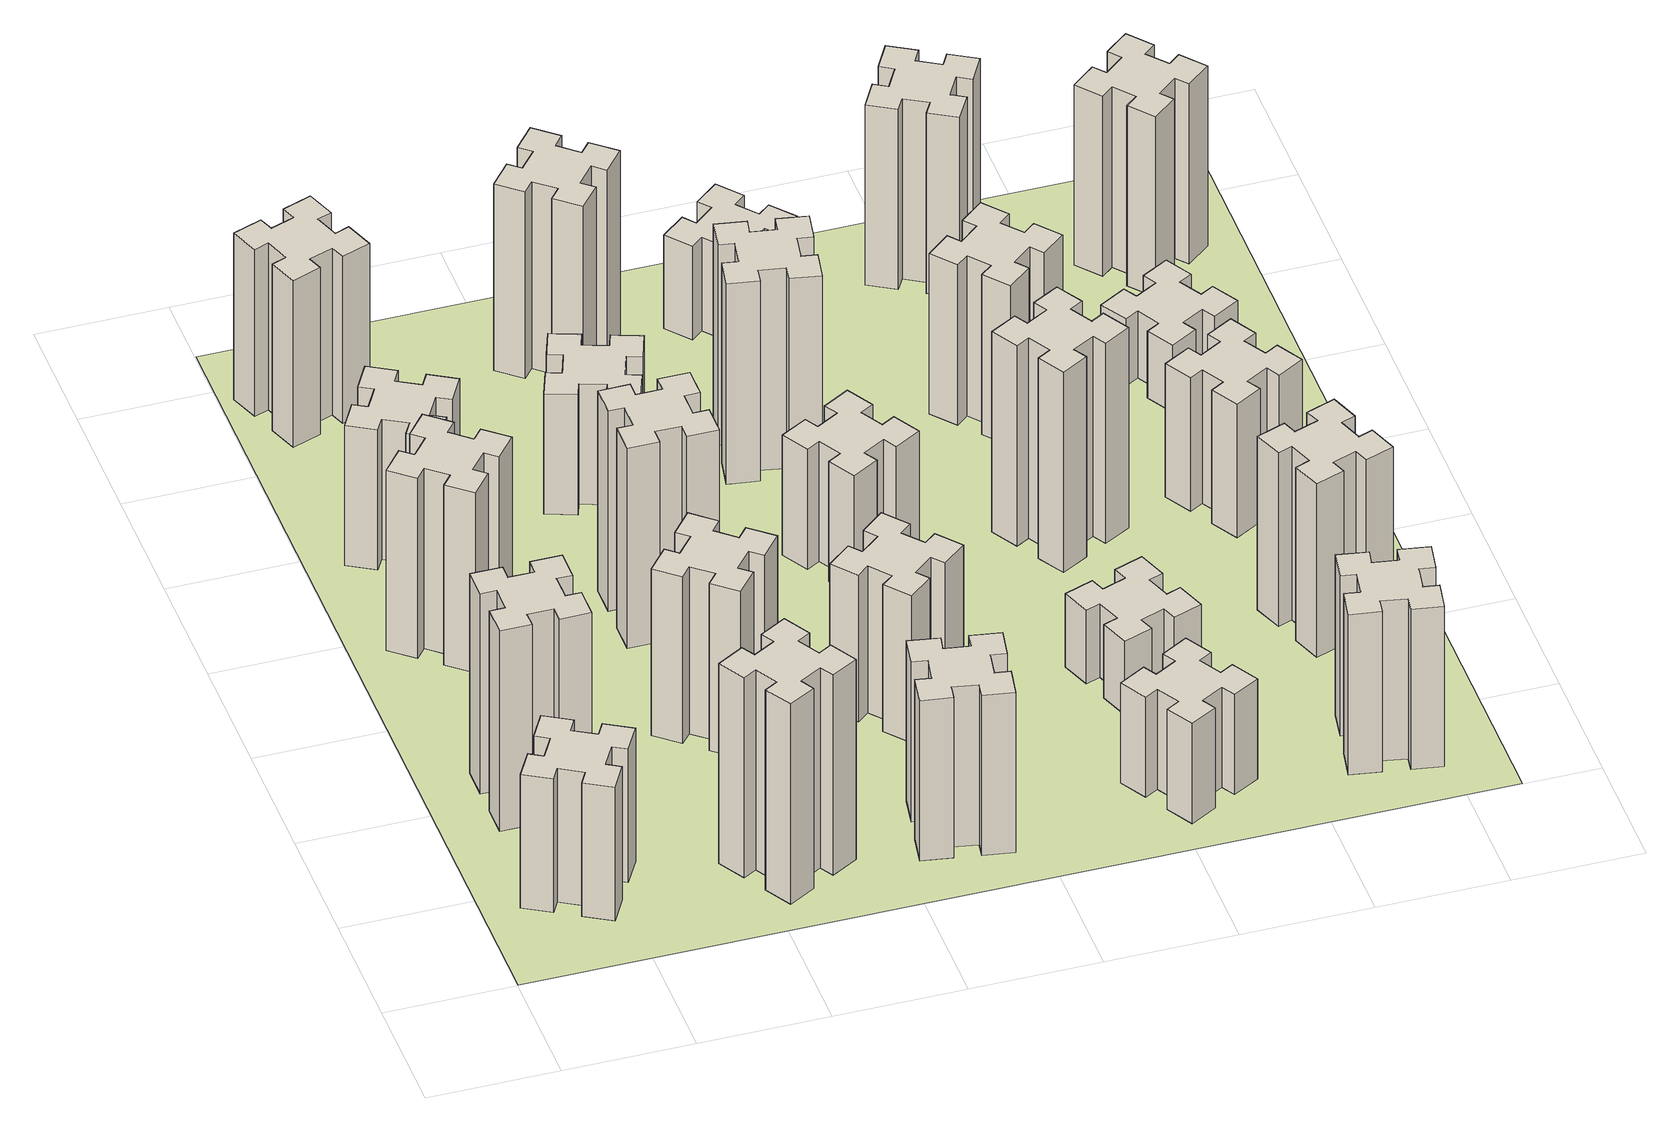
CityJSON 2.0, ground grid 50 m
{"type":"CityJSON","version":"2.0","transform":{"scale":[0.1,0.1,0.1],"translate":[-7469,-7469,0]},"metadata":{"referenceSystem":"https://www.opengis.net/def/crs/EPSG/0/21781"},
"CityObjects":{
"building1":{"type":"Building","attributes":{"class":"1000","function":"1000","usage":"1000","yearOfConstruction":2016,"roofType":"1000","measuredHeight":60,"storeysAboveGround":30,"storeysBelowGround":0},"geometry":[{"type":"Solid","lod":"1","boundaries":[[[[0,1,2,3,4,5,6,7,8,9,10,11,12,13,14,15,16,17,18,19]],[[17,16,20,21]],[[16,15,22,20]],[[15,14,23,22]],[[14,13,24,23]],[[13,12,25,24]],[[12,11,26,25]],[[11,10,27,26]],[[10,9,28,27]],[[9,8,29,28]],[[8,7,30,29]],[[7,6,31,30]],[[6,5,32,31]],[[5,4,33,32]],[[4,3,34,33]],[[3,2,35,34]],[[2,1,36,35]],[[1,0,37,36]],[[0,19,38,37]],[[19,18,39,38]],[[18,17,21,39]],[[24,25,26,27,28,29,30,31,32,33,34,35,36,37,38,39,21,20,22,23]]]]}]},
"building2":{"type":"Building","attributes":{"class":"1000","function":"1000","usage":"1000","yearOfConstruction":2016,"roofType":"1000","measuredHeight":90,"storeysAboveGround":30,"storeysBelowGround":0},"geometry":[{"type":"Solid","lod":"1","boundaries":[[[[40,41,42,43,44,45,46,47,48,49,50,51,52,53,54,55,56,57,58,59]],[[57,56,60,61]],[[56,55,62,60]],[[55,54,63,62]],[[54,53,64,63]],[[53,52,65,64]],[[52,51,66,65]],[[51,50,67,66]],[[50,49,68,67]],[[49,48,69,68]],[[48,47,70,69]],[[47,46,71,70]],[[46,45,72,71]],[[45,44,73,72]],[[44,43,74,73]],[[43,42,75,74]],[[42,41,76,75]],[[41,40,77,76]],[[40,59,78,77]],[[59,58,79,78]],[[58,57,61,79]],[[64,65,66,67,68,69,70,71,72,73,74,75,76,77,78,79,61,60,62,63]]]]}]},
"building3":{"type":"Building","attributes":{"class":"1000","function":"1000","usage":"1000","yearOfConstruction":2016,"roofType":"1000","measuredHeight":81,"storeysAboveGround":30,"storeysBelowGround":0},"geometry":[{"type":"Solid","lod":"1","boundaries":[[[[80,81,82,83,84,85,86,87,88,89,90,91,92,93,94,95,96,97,98,99]],[[97,96,100,101]],[[96,95,102,100]],[[95,94,103,102]],[[94,93,104,103]],[[93,92,105,104]],[[92,91,106,105]],[[91,90,107,106]],[[90,89,108,107]],[[89,88,109,108]],[[88,87,110,109]],[[87,86,111,110]],[[86,85,112,111]],[[85,84,113,112]],[[84,83,114,113]],[[83,82,115,114]],[[82,81,116,115]],[[81,80,117,116]],[[80,99,118,117]],[[99,98,119,118]],[[98,97,101,119]],[[104,105,106,107,108,109,110,111,112,113,114,115,116,117,118,119,101,100,102,103]]]]}]},
"building4":{"type":"Building","attributes":{"class":"1000","function":"1000","usage":"1000","yearOfConstruction":2016,"roofType":"1000","measuredHeight":63,"storeysAboveGround":30,"storeysBelowGround":0},"geometry":[{"type":"Solid","lod":"1","boundaries":[[[[120,121,122,123,124,125,126,127,128,129,130,131,132,133,134,135,136,137,138,139]],[[137,136,140,141]],[[136,135,142,140]],[[135,134,143,142]],[[134,133,144,143]],[[133,132,145,144]],[[132,131,146,145]],[[131,130,147,146]],[[130,129,148,147]],[[129,128,149,148]],[[128,127,150,149]],[[127,126,151,150]],[[126,125,152,151]],[[125,124,153,152]],[[124,123,154,153]],[[123,122,155,154]],[[122,121,156,155]],[[121,120,157,156]],[[120,139,158,157]],[[139,138,159,158]],[[138,137,141,159]],[[144,145,146,147,148,149,150,151,152,153,154,155,156,157,158,159,141,140,142,143]]]]}]},
"building5":{"type":"Building","attributes":{"class":"1000","function":"1000","usage":"1000","yearOfConstruction":2016,"roofType":"1000","measuredHeight":90,"storeysAboveGround":30,"storeysBelowGround":0},"geometry":[{"type":"Solid","lod":"1","boundaries":[[[[160,161,162,163,164,165,166,167,168,169,170,171,172,173,174,175,176,177,178,179]],[[177,176,180,181]],[[176,175,182,180]],[[175,174,183,182]],[[174,173,184,183]],[[173,172,185,184]],[[172,171,186,185]],[[171,170,187,186]],[[170,169,188,187]],[[169,168,189,188]],[[168,167,190,189]],[[167,166,191,190]],[[166,165,192,191]],[[165,164,193,192]],[[164,163,194,193]],[[163,162,195,194]],[[162,161,196,195]],[[161,160,197,196]],[[160,179,198,197]],[[179,178,199,198]],[[178,177,181,199]],[[184,185,186,187,188,189,190,191,192,193,194,195,196,197,198,199,181,180,182,183]]]]}]},
"building6":{"type":"Building","attributes":{"class":"1000","function":"1000","usage":"1000","yearOfConstruction":2016,"roofType":"1000","measuredHeight":75,"storeysAboveGround":30,"storeysBelowGround":0},"geometry":[{"type":"Solid","lod":"1","boundaries":[[[[200,201,202,203,204,205,206,207,208,209,210,211,212,213,214,215,216,217,218,219]],[[217,216,220,221]],[[216,215,222,220]],[[215,214,223,222]],[[214,213,224,223]],[[213,212,225,224]],[[212,211,226,225]],[[211,210,227,226]],[[210,209,228,227]],[[209,208,229,228]],[[208,207,230,229]],[[207,206,231,230]],[[206,205,232,231]],[[205,204,233,232]],[[204,203,234,233]],[[203,202,235,234]],[[202,201,236,235]],[[201,200,237,236]],[[200,219,238,237]],[[219,218,239,238]],[[218,217,221,239]],[[224,225,226,227,228,229,230,231,232,233,234,235,236,237,238,239,221,220,222,223]]]]}]},
"building7":{"type":"Building","attributes":{"class":"1000","function":"1000","usage":"1000","yearOfConstruction":2016,"roofType":"1000","measuredHeight":75,"storeysAboveGround":30,"storeysBelowGround":0},"geometry":[{"type":"Solid","lod":"1","boundaries":[[[[240,241,242,243,244,245,246,247,248,249,250,251,252,253,254,255,256,257,258,259]],[[257,256,260,261]],[[256,255,262,260]],[[255,254,263,262]],[[254,253,264,263]],[[253,252,265,264]],[[252,251,266,265]],[[251,250,267,266]],[[250,249,268,267]],[[249,248,269,268]],[[248,247,270,269]],[[247,246,271,270]],[[246,245,272,271]],[[245,244,273,272]],[[244,243,274,273]],[[243,242,275,274]],[[242,241,276,275]],[[241,240,277,276]],[[240,259,278,277]],[[259,258,279,278]],[[258,257,261,279]],[[264,265,266,267,268,269,270,271,272,273,274,275,276,277,278,279,261,260,262,263]]]]}]},
"building8":{"type":"Building","attributes":{"class":"1000","function":"1000","usage":"1000","yearOfConstruction":2016,"roofType":"1000","measuredHeight":90,"storeysAboveGround":30,"storeysBelowGround":0},"geometry":[{"type":"Solid","lod":"1","boundaries":[[[[280,281,282,283,284,285,286,287,288,289,290,291,292,293,294,295,296,297,298,299]],[[297,296,300,301]],[[296,295,302,300]],[[295,294,303,302]],[[294,293,304,303]],[[293,292,305,304]],[[292,291,306,305]],[[291,290,307,306]],[[290,289,308,307]],[[289,288,309,308]],[[288,287,310,309]],[[287,286,311,310]],[[286,285,312,311]],[[285,284,313,312]],[[284,283,314,313]],[[283,282,315,314]],[[282,281,316,315]],[[281,280,317,316]],[[280,299,318,317]],[[299,298,319,318]],[[298,297,301,319]],[[304,305,306,307,308,309,310,311,312,313,314,315,316,317,318,319,301,300,302,303]]]]}]},
"building9":{"type":"Building","attributes":{"class":"1000","function":"1000","usage":"1000","yearOfConstruction":2016,"roofType":"1000","measuredHeight":72,"storeysAboveGround":30,"storeysBelowGround":0},"geometry":[{"type":"Solid","lod":"1","boundaries":[[[[320,321,322,323,324,325,326,327,328,329,330,331,332,333,334,335,336,337,338,339]],[[337,336,340,341]],[[336,335,342,340]],[[335,334,343,342]],[[334,333,344,343]],[[333,332,345,344]],[[332,331,346,345]],[[331,330,347,346]],[[330,329,348,347]],[[329,328,349,348]],[[328,327,350,349]],[[327,326,351,350]],[[326,325,352,351]],[[325,324,353,352]],[[324,323,354,353]],[[323,322,355,354]],[[322,321,356,355]],[[321,320,357,356]],[[320,339,358,357]],[[339,338,359,358]],[[338,337,341,359]],[[344,345,346,347,348,349,350,351,352,353,354,355,356,357,358,359,341,340,342,343]]]]}]},
"building10":{"type":"Building","attributes":{"class":"1000","function":"1000","usage":"1000","yearOfConstruction":2016,"roofType":"1000","measuredHeight":54,"storeysAboveGround":30,"storeysBelowGround":0},"geometry":[{"type":"Solid","lod":"1","boundaries":[[[[360,361,362,363,364,365,366,367,368,369,370,371,372,373,374,375,376,377,378,379]],[[377,376,380,381]],[[376,375,382,380]],[[375,374,383,382]],[[374,373,384,383]],[[373,372,385,384]],[[372,371,386,385]],[[371,370,387,386]],[[370,369,388,387]],[[369,368,389,388]],[[368,367,390,389]],[[367,366,391,390]],[[366,365,392,391]],[[365,364,393,392]],[[364,363,394,393]],[[363,362,395,394]],[[362,361,396,395]],[[361,360,397,396]],[[360,379,398,397]],[[379,378,399,398]],[[378,377,381,399]],[[384,385,386,387,388,389,390,391,392,393,394,395,396,397,398,399,381,380,382,383]]]]}]},
"building11":{"type":"Building","attributes":{"class":"1000","function":"1000","usage":"1000","yearOfConstruction":2016,"roofType":"1000","measuredHeight":66,"storeysAboveGround":30,"storeysBelowGround":0},"geometry":[{"type":"Solid","lod":"1","boundaries":[[[[400,401,402,403,404,405,406,407,408,409,410,411,412,413,414,415,416,417,418,419]],[[417,416,420,421]],[[416,415,422,420]],[[415,414,423,422]],[[414,413,424,423]],[[413,412,425,424]],[[412,411,426,425]],[[411,410,427,426]],[[410,409,428,427]],[[409,408,429,428]],[[408,407,430,429]],[[407,406,431,430]],[[406,405,432,431]],[[405,404,433,432]],[[404,403,434,433]],[[403,402,435,434]],[[402,401,436,435]],[[401,400,437,436]],[[400,419,438,437]],[[419,418,439,438]],[[418,417,421,439]],[[424,425,426,427,428,429,430,431,432,433,434,435,436,437,438,439,421,420,422,423]]]]}]},
"building12":{"type":"Building","attributes":{"class":"1000","function":"1000","usage":"1000","yearOfConstruction":2016,"roofType":"1000","measuredHeight":84,"storeysAboveGround":30,"storeysBelowGround":0},"geometry":[{"type":"Solid","lod":"1","boundaries":[[[[440,441,442,443,444,445,446,447,448,449,450,451,452,453,454,455,456,457,458,459]],[[457,456,460,461]],[[456,455,462,460]],[[455,454,463,462]],[[454,453,464,463]],[[453,452,465,464]],[[452,451,466,465]],[[451,450,467,466]],[[450,449,468,467]],[[449,448,469,468]],[[448,447,470,469]],[[447,446,471,470]],[[446,445,472,471]],[[445,444,473,472]],[[444,443,474,473]],[[443,442,475,474]],[[442,441,476,475]],[[441,440,477,476]],[[440,459,478,477]],[[459,458,479,478]],[[458,457,461,479]],[[464,465,466,467,468,469,470,471,472,473,474,475,476,477,478,479,461,460,462,463]]]]}]},
"building13":{"type":"Building","attributes":{"class":"1000","function":"1000","usage":"1000","yearOfConstruction":2016,"roofType":"1000","measuredHeight":54,"storeysAboveGround":30,"storeysBelowGround":0},"geometry":[{"type":"Solid","lod":"1","boundaries":[[[[480,481,482,483,484,485,486,487,488,489,490,491,492,493,494,495,496,497,498,499]],[[497,496,500,501]],[[496,495,502,500]],[[495,494,503,502]],[[494,493,504,503]],[[493,492,505,504]],[[492,491,506,505]],[[491,490,507,506]],[[490,489,508,507]],[[489,488,509,508]],[[488,487,510,509]],[[487,486,511,510]],[[486,485,512,511]],[[485,484,513,512]],[[484,483,514,513]],[[483,482,515,514]],[[482,481,516,515]],[[481,480,517,516]],[[480,499,518,517]],[[499,498,519,518]],[[498,497,501,519]],[[504,505,506,507,508,509,510,511,512,513,514,515,516,517,518,519,501,500,502,503]]]]}]},
"building14":{"type":"Building","attributes":{"class":"1000","function":"1000","usage":"1000","yearOfConstruction":2016,"roofType":"1000","measuredHeight":90,"storeysAboveGround":30,"storeysBelowGround":0},"geometry":[{"type":"Solid","lod":"1","boundaries":[[[[520,521,522,523,524,525,526,527,528,529,530,531,532,533,534,535,536,537,538,539]],[[537,536,540,541]],[[536,535,542,540]],[[535,534,543,542]],[[534,533,544,543]],[[533,532,545,544]],[[532,531,546,545]],[[531,530,547,546]],[[530,529,548,547]],[[529,528,549,548]],[[528,527,550,549]],[[527,526,551,550]],[[526,525,552,551]],[[525,524,553,552]],[[524,523,554,553]],[[523,522,555,554]],[[522,521,556,555]],[[521,520,557,556]],[[520,539,558,557]],[[539,538,559,558]],[[538,537,541,559]],[[544,545,546,547,548,549,550,551,552,553,554,555,556,557,558,559,541,540,542,543]]]]}]},
"building15":{"type":"Building","attributes":{"class":"1000","function":"1000","usage":"1000","yearOfConstruction":2016,"roofType":"1000","measuredHeight":45,"storeysAboveGround":30,"storeysBelowGround":0},"geometry":[{"type":"Solid","lod":"1","boundaries":[[[[560,561,562,563,564,565,566,567,568,569,570,571,572,573,574,575,576,577,578,579]],[[577,576,580,581]],[[576,575,582,580]],[[575,574,583,582]],[[574,573,584,583]],[[573,572,585,584]],[[572,571,586,585]],[[571,570,587,586]],[[570,569,588,587]],[[569,568,589,588]],[[568,567,590,589]],[[567,566,591,590]],[[566,565,592,591]],[[565,564,593,592]],[[564,563,594,593]],[[563,562,595,594]],[[562,561,596,595]],[[561,560,597,596]],[[560,579,598,597]],[[579,578,599,598]],[[578,577,581,599]],[[584,585,586,587,588,589,590,591,592,593,594,595,596,597,598,599,581,580,582,583]]]]}]},
"building16":{"type":"Building","attributes":{"class":"1000","function":"1000","usage":"1000","yearOfConstruction":2016,"roofType":"1000","measuredHeight":42,"storeysAboveGround":30,"storeysBelowGround":0},"geometry":[{"type":"Solid","lod":"1","boundaries":[[[[600,601,602,603,604,605,606,607,608,609,610,611,612,613,614,615,616,617,618,619]],[[617,616,620,621]],[[616,615,622,620]],[[615,614,623,622]],[[614,613,624,623]],[[613,612,625,624]],[[612,611,626,625]],[[611,610,627,626]],[[610,609,628,627]],[[609,608,629,628]],[[608,607,630,629]],[[607,606,631,630]],[[606,605,632,631]],[[605,604,633,632]],[[604,603,634,633]],[[603,602,635,634]],[[602,601,636,635]],[[601,600,637,636]],[[600,619,638,637]],[[619,618,639,638]],[[618,617,621,639]],[[624,625,626,627,628,629,630,631,632,633,634,635,636,637,638,639,621,620,622,623]]]]}]},
"building17":{"type":"Building","attributes":{"class":"1000","function":"1000","usage":"1000","yearOfConstruction":2016,"roofType":"1000","measuredHeight":33,"storeysAboveGround":30,"storeysBelowGround":0},"geometry":[{"type":"Solid","lod":"1","boundaries":[[[[640,641,642,643,644,645,646,647,648,649,650,651,652,653,654,655,656,657,658,659]],[[657,656,660,661]],[[656,655,662,660]],[[655,654,663,662]],[[654,653,664,663]],[[653,652,665,664]],[[652,651,666,665]],[[651,650,667,666]],[[650,649,668,667]],[[649,648,669,668]],[[648,647,670,669]],[[647,646,671,670]],[[646,645,672,671]],[[645,644,673,672]],[[644,643,674,673]],[[643,642,675,674]],[[642,641,676,675]],[[641,640,677,676]],[[640,659,678,677]],[[659,658,679,678]],[[658,657,661,679]],[[664,665,666,667,668,669,670,671,672,673,674,675,676,677,678,679,661,660,662,663]]]]}]},
"building18":{"type":"Building","attributes":{"class":"1000","function":"1000","usage":"1000","yearOfConstruction":2016,"roofType":"1000","measuredHeight":90,"storeysAboveGround":30,"storeysBelowGround":0},"geometry":[{"type":"Solid","lod":"1","boundaries":[[[[680,681,682,683,684,685,686,687,688,689,690,691,692,693,694,695,696,697,698,699]],[[697,696,700,701]],[[696,695,702,700]],[[695,694,703,702]],[[694,693,704,703]],[[693,692,705,704]],[[692,691,706,705]],[[691,690,707,706]],[[690,689,708,707]],[[689,688,709,708]],[[688,687,710,709]],[[687,686,711,710]],[[686,685,712,711]],[[685,684,713,712]],[[684,683,714,713]],[[683,682,715,714]],[[682,681,716,715]],[[681,680,717,716]],[[680,699,718,717]],[[699,698,719,718]],[[698,697,701,719]],[[704,705,706,707,708,709,710,711,712,713,714,715,716,717,718,719,701,700,702,703]]]]}]},
"building19":{"type":"Building","attributes":{"class":"1000","function":"1000","usage":"1000","yearOfConstruction":2016,"roofType":"1000","measuredHeight":72,"storeysAboveGround":30,"storeysBelowGround":0},"geometry":[{"type":"Solid","lod":"1","boundaries":[[[[720,721,722,723,724,725,726,727,728,729,730,731,732,733,734,735,736,737,738,739]],[[737,736,740,741]],[[736,735,742,740]],[[735,734,743,742]],[[734,733,744,743]],[[733,732,745,744]],[[732,731,746,745]],[[731,730,747,746]],[[730,729,748,747]],[[729,728,749,748]],[[728,727,750,749]],[[727,726,751,750]],[[726,725,752,751]],[[725,724,753,752]],[[724,723,754,753]],[[723,722,755,754]],[[722,721,756,755]],[[721,720,757,756]],[[720,739,758,757]],[[739,738,759,758]],[[738,737,741,759]],[[744,745,746,747,748,749,750,751,752,753,754,755,756,757,758,759,741,740,742,743]]]]}]},
"building20":{"type":"Building","attributes":{"class":"1000","function":"1000","usage":"1000","yearOfConstruction":2016,"roofType":"1000","measuredHeight":72,"storeysAboveGround":30,"storeysBelowGround":0},"geometry":[{"type":"Solid","lod":"1","boundaries":[[[[760,761,762,763,764,765,766,767,768,769,770,771,772,773,774,775,776,777,778,779]],[[777,776,780,781]],[[776,775,782,780]],[[775,774,783,782]],[[774,773,784,783]],[[773,772,785,784]],[[772,771,786,785]],[[771,770,787,786]],[[770,769,788,787]],[[769,768,789,788]],[[768,767,790,789]],[[767,766,791,790]],[[766,765,792,791]],[[765,764,793,792]],[[764,763,794,793]],[[763,762,795,794]],[[762,761,796,795]],[[761,760,797,796]],[[760,779,798,797]],[[779,778,799,798]],[[778,777,781,799]],[[784,785,786,787,788,789,790,791,792,793,794,795,796,797,798,799,781,780,782,783]]]]}]},
"building21":{"type":"Building","attributes":{"class":"1000","function":"1000","usage":"1000","yearOfConstruction":2016,"roofType":"1000","measuredHeight":81,"storeysAboveGround":30,"storeysBelowGround":0},"geometry":[{"type":"Solid","lod":"1","boundaries":[[[[800,801,802,803,804,805,806,807,808,809,810,811,812,813,814,815,816,817,818,819]],[[817,816,820,821]],[[816,815,822,820]],[[815,814,823,822]],[[814,813,824,823]],[[813,812,825,824]],[[812,811,826,825]],[[811,810,827,826]],[[810,809,828,827]],[[809,808,829,828]],[[808,807,830,829]],[[807,806,831,830]],[[806,805,832,831]],[[805,804,833,832]],[[804,803,834,833]],[[803,802,835,834]],[[802,801,836,835]],[[801,800,837,836]],[[800,819,838,837]],[[819,818,839,838]],[[818,817,821,839]],[[824,825,826,827,828,829,830,831,832,833,834,835,836,837,838,839,821,820,822,823]]]]}]},
"building22":{"type":"Building","attributes":{"class":"1000","function":"1000","usage":"1000","yearOfConstruction":2016,"roofType":"1000","measuredHeight":78,"storeysAboveGround":30,"storeysBelowGround":0},"geometry":[{"type":"Solid","lod":"1","boundaries":[[[[840,841,842,843,844,845,846,847,848,849,850,851,852,853,854,855,856,857,858,859]],[[857,856,860,861]],[[856,855,862,860]],[[855,854,863,862]],[[854,853,864,863]],[[853,852,865,864]],[[852,851,866,865]],[[851,850,867,866]],[[850,849,868,867]],[[849,848,869,868]],[[848,847,870,869]],[[847,846,871,870]],[[846,845,872,871]],[[845,844,873,872]],[[844,843,874,873]],[[843,842,875,874]],[[842,841,876,875]],[[841,840,877,876]],[[840,859,878,877]],[[859,858,879,878]],[[858,857,861,879]],[[864,865,866,867,868,869,870,871,872,873,874,875,876,877,878,879,861,860,862,863]]]]}]},
"building23":{"type":"Building","attributes":{"class":"1000","function":"1000","usage":"1000","yearOfConstruction":2016,"roofType":"1000","measuredHeight":60,"storeysAboveGround":30,"storeysBelowGround":0},"geometry":[{"type":"Solid","lod":"1","boundaries":[[[[880,881,882,883,884,885,886,887,888,889,890,891,892,893,894,895,896,897,898,899]],[[897,896,900,901]],[[896,895,902,900]],[[895,894,903,902]],[[894,893,904,903]],[[893,892,905,904]],[[892,891,906,905]],[[891,890,907,906]],[[890,889,908,907]],[[889,888,909,908]],[[888,887,910,909]],[[887,886,911,910]],[[886,885,912,911]],[[885,884,913,912]],[[884,883,914,913]],[[883,882,915,914]],[[882,881,916,915]],[[881,880,917,916]],[[880,899,918,917]],[[899,898,919,918]],[[898,897,901,919]],[[904,905,906,907,908,909,910,911,912,913,914,915,916,917,918,919,901,900,902,903]]]]}]},
"building24":{"type":"Building","attributes":{"class":"1000","function":"1000","usage":"1000","yearOfConstruction":2016,"roofType":"1000","measuredHeight":30,"storeysAboveGround":30,"storeysBelowGround":0},"geometry":[{"type":"Solid","lod":"1","boundaries":[[[[920,921,922,923,924,925,926,927,928,929,930,931,932,933,934,935,936,937,938,939]],[[937,936,940,941]],[[936,935,942,940]],[[935,934,943,942]],[[934,933,944,943]],[[933,932,945,944]],[[932,931,946,945]],[[931,930,947,946]],[[930,929,948,947]],[[929,928,949,948]],[[928,927,950,949]],[[927,926,951,950]],[[926,925,952,951]],[[925,924,953,952]],[[924,923,954,953]],[[923,922,955,954]],[[922,921,956,955]],[[921,920,957,956]],[[920,939,958,957]],[[939,938,959,958]],[[938,937,941,959]],[[944,945,946,947,948,949,950,951,952,953,954,955,956,957,958,959,941,940,942,943]]]]}]},
"building25":{"type":"Building","attributes":{"class":"1000","function":"1000","usage":"1000","yearOfConstruction":2016,"roofType":"1000","measuredHeight":81,"storeysAboveGround":30,"storeysBelowGround":0},"geometry":[{"type":"Solid","lod":"1","boundaries":[[[[960,961,962,963,964,965,966,967,968,969,970,971,972,973,974,975,976,977,978,979]],[[977,976,980,981]],[[976,975,982,980]],[[975,974,983,982]],[[974,973,984,983]],[[973,972,985,984]],[[972,971,986,985]],[[971,970,987,986]],[[970,969,988,987]],[[969,968,989,988]],[[968,967,990,989]],[[967,966,991,990]],[[966,965,992,991]],[[965,964,993,992]],[[964,963,994,993]],[[963,962,995,994]],[[962,961,996,995]],[[961,960,997,996]],[[960,979,998,997]],[[979,978,999,998]],[[978,977,981,999]],[[984,985,986,987,988,989,990,991,992,993,994,995,996,997,998,999,981,980,982,983]]]]}]},
"landuse1":{"type":"LandUse","attributes":{"name":"plot1","function":"1010"},"geometry":[{"type":"MultiSurface","lod":"1","boundaries":[[[1000,1001,1002,1003]]]}]}
},
"vertices":[
[446,377,0],[496,464,0],[548,434,0],[608,538,0],[504,598,0],[474,546,0],[387,596,0],[417,648,0],[313,708,0],[253,604,0],[305,574,0],[255,487,0],[203,517,0],[143,413,0],[247,353,0],[277,405,0],[364,355,0],[334,303,0],[438,243,0],[498,347,0],[364,355,600],[334,303,600],[277,405,600],[247,353,600],[143,413,600],[203,517,600],[255,487,600],[305,574,600],[253,604,600],[313,708,600],[417,648,600],[387,596,600],[474,546,600],[504,598,600],[608,538,600],[548,434,600],[496,464,600],[446,377,600],[498,347,600],[438,243,600],
[265,1065,0],[265,965,0],[205,965,0],[205,845,0],[325,845,0],[325,905,0],[425,905,0],[425,845,0],[545,845,0],[545,965,0],[485,965,0],[485,1065,0],[545,1065,0],[545,1185,0],[425,1185,0],[425,1125,0],[325,1125,0],[325,1185,0],[205,1185,0],[205,1065,0],[325,1125,900],[325,1185,900],[425,1125,900],[425,1185,900],[545,1185,900],[545,1065,900],[485,1065,900],[485,965,900],[545,965,900],[545,845,900],[425,845,900],[425,905,900],[325,905,900],[325,845,900],[205,845,900],[205,965,900],[265,965,900],[265,1065,900],[205,1065,900],[205,1185,900],
[427,1846,0],[492,1923,0],[538,1884,0],[615,1976,0],[523,2053,0],[484,2007,0],[408,2072,0],[446,2118,0],[354,2195,0],[277,2103,0],[323,2064,0],[259,1988,0],[213,2026,0],[136,1934,0],[228,1857,0],[266,1903,0],[343,1839,0],[304,1793,0],[396,1716,0],[473,1808,0],[343,1839,810],[304,1793,810],[266,1903,810],[228,1857,810],[136,1934,810],[213,2026,810],[259,1988,810],[323,2064,810],[277,2103,810],[354,2195,810],[446,2118,810],[408,2072,810],[484,2007,810],[523,2053,810],[615,1976,810],[538,1884,810],[492,1923,810],[427,1846,810],[473,1808,810],[396,1716,810],
[305,2594,0],[255,2507,0],[203,2537,0],[143,2433,0],[247,2373,0],[277,2425,0],[364,2375,0],[334,2323,0],[438,2263,0],[498,2367,0],[446,2397,0],[496,2484,0],[548,2454,0],[608,2558,0],[504,2618,0],[474,2566,0],[387,2616,0],[417,2668,0],[313,2728,0],[253,2624,0],[387,2616,630],[417,2668,630],[474,2566,630],[504,2618,630],[608,2558,630],[548,2454,630],[496,2484,630],[446,2397,630],[498,2367,630],[438,2263,630],[334,2323,630],[364,2375,630],[277,2425,630],[247,2373,630],[143,2433,630],[203,2537,630],[255,2507,630],[305,2594,630],[253,2624,630],[313,2728,630],
[1127,255,0],[1214,305,0],[1244,253,0],[1348,313,0],[1288,417,0],[1236,387,0],[1186,474,0],[1238,504,0],[1178,608,0],[1074,548,0],[1104,496,0],[1017,446,0],[987,498,0],[883,438,0],[943,334,0],[995,364,0],[1045,277,0],[993,247,0],[1053,143,0],[1157,203,0],[1045,277,900],[993,247,900],[995,364,900],[943,334,900],[883,438,900],[987,498,900],[1017,446,900],[1104,496,900],[1074,548,900],[1178,608,900],[1238,504,900],[1186,474,900],[1236,387,900],[1288,417,900],[1348,313,900],[1244,253,900],[1214,305,900],[1127,255,900],[1157,203,900],[1053,143,900],
[155,3345,0],[189,3251,0],[133,3230,0],[174,3117,0],[287,3159,0],[266,3215,0],[360,3249,0],[380,3193,0],[493,3234,0],[452,3347,0],[396,3326,0],[362,3420,0],[418,3440,0],[377,3553,0],[264,3512,0],[285,3456,0],[191,3422,0],[170,3478,0],[57,3437,0],[99,3324,0],[191,3422,750],[170,3478,750],[285,3456,750],[264,3512,750],[377,3553,750],[418,3440,750],[362,3420,750],[396,3326,750],[452,3347,750],[493,3234,750],[380,3193,750],[360,3249,750],[266,3215,750],[287,3159,750],[174,3117,750],[133,3230,750],[189,3251,750],[155,3345,750],[99,3324,750],[57,3437,750],
[1224,1267,0],[1148,1332,0],[1186,1378,0],[1094,1455,0],[1017,1363,0],[1063,1324,0],[999,1248,0],[953,1286,0],[876,1194,0],[968,1117,0],[1006,1163,0],[1083,1099,0],[1044,1053,0],[1136,976,0],[1213,1068,0],[1167,1106,0],[1232,1183,0],[1278,1144,0],[1355,1236,0],[1263,1313,0],[1232,1183,750],[1278,1144,750],[1167,1106,750],[1213,1068,750],[1136,976,750],[1044,1053,750],[1083,1099,750],[1006,1163,750],[968,1117,750],[876,1194,750],[953,1286,750],[999,1248,750],[1063,1324,750],[1017,1363,750],[1094,1455,750],[1186,1378,750],[1148,1332,750],[1224,1267,750],[1263,1313,750],[1355,1236,750],
[1165,1965,0],[1065,1965,0],[1065,2025,0],[945,2025,0],[945,1905,0],[1005,1905,0],[1005,1805,0],[945,1805,0],[945,1685,0],[1065,1685,0],[1065,1745,0],[1165,1745,0],[1165,1685,0],[1285,1685,0],[1285,1805,0],[1225,1805,0],[1225,1905,0],[1285,1905,0],[1285,2025,0],[1165,2025,0],[1225,1905,900],[1285,1905,900],[1225,1805,900],[1285,1805,900],[1285,1685,900],[1165,1685,900],[1165,1745,900],[1065,1745,900],[1065,1685,900],[945,1685,900],[945,1805,900],[1005,1805,900],[1005,1905,900],[945,1905,900],[945,2025,900],[1065,2025,900],[1065,1965,900],[1165,1965,900],[1165,2025,900],[1285,2025,900],
[1855,307,0],[1872,405,0],[1931,395,0],[1952,513,0],[1834,534,0],[1824,475,0],[1725,492,0],[1736,551,0],[1617,572,0],[1597,454,0],[1656,444,0],[1638,345,0],[1579,356,0],[1558,237,0],[1677,217,0],[1687,276,0],[1785,258,0],[1775,199,0],[1893,178,0],[1914,297,0],[1785,258,720],[1775,199,720],[1687,276,720],[1677,217,720],[1558,237,720],[1579,356,720],[1638,345,720],[1656,444,720],[1597,454,720],[1617,572,720],[1736,551,720],[1725,492,720],[1824,475,720],[1834,534,720],[1952,513,720],[1931,395,720],[1872,405,720],[1855,307,720],[1914,297,720],[1893,178,720],
[1029,2680,0],[995,2586,0],[939,2607,0],[897,2494,0],[1010,2453,0],[1031,2509,0],[1125,2475,0],[1104,2419,0],[1217,2377,0],[1258,2490,0],[1202,2511,0],[1236,2605,0],[1292,2584,0],[1333,2697,0],[1220,2738,0],[1200,2682,0],[1106,2716,0],[1127,2772,0],[1014,2813,0],[973,2700,0],[1106,2716,540],[1127,2772,540],[1200,2682,540],[1220,2738,540],[1333,2697,540],[1292,2584,540],[1236,2605,540],[1202,2511,540],[1258,2490,540],[1217,2377,540],[1104,2419,540],[1125,2475,540],[1031,2509,540],[1010,2453,540],[897,2494,540],[939,2607,540],[995,2586,540],[1029,2680,540],[973,2700,540],[1014,2813,540],
[1788,999,0],[1864,1063,0],[1903,1017,0],[1995,1094,0],[1918,1186,0],[1872,1148,0],[1807,1224,0],[1853,1263,0],[1776,1355,0],[1684,1278,0],[1723,1232,0],[1646,1167,0],[1608,1213,0],[1516,1136,0],[1593,1044,0],[1639,1083,0],[1703,1006,0],[1657,968,0],[1734,876,0],[1826,953,0],[1703,1006,660],[1657,968,660],[1639,1083,660],[1593,1044,660],[1516,1136,660],[1608,1213,660],[1646,1167,660],[1723,1232,660],[1684,1278,660],[1776,1355,660],[1853,1263,660],[1807,1224,660],[1872,1148,660],[1918,1186,660],[1995,1094,660],[1903,1017,660],[1864,1063,660],[1788,999,660],[1826,953,660],[1734,876,660],
[1106,3283,0],[1183,3219,0],[1144,3173,0],[1236,3096,0],[1313,3188,0],[1267,3226,0],[1332,3303,0],[1378,3264,0],[1455,3356,0],[1363,3433,0],[1324,3387,0],[1248,3452,0],[1286,3498,0],[1194,3575,0],[1117,3483,0],[1163,3444,0],[1099,3368,0],[1053,3406,0],[976,3314,0],[1068,3237,0],[1099,3368,840],[1053,3406,840],[1163,3444,840],[1117,3483,840],[1194,3575,840],[1286,3498,840],[1248,3452,840],[1324,3387,840],[1363,3433,840],[1455,3356,840],[1378,3264,840],[1332,3303,840],[1267,3226,840],[1313,3188,840],[1236,3096,840],[1144,3173,840],[1183,3219,840],[1106,3283,840],[1068,3237,840],[976,3314,840],
[1844,2076,0],[1757,2026,0],[1727,2078,0],[1623,2018,0],[1683,1914,0],[1735,1944,0],[1785,1857,0],[1733,1827,0],[1793,1723,0],[1897,1783,0],[1867,1835,0],[1954,1885,0],[1984,1833,0],[2088,1893,0],[2028,1997,0],[1976,1967,0],[1926,2054,0],[1978,2084,0],[1918,2188,0],[1814,2128,0],[1926,2054,540],[1978,2084,540],[1976,1967,540],[2028,1997,540],[2088,1893,540],[1984,1833,540],[1954,1885,540],[1867,1835,540],[1897,1783,540],[1793,1723,540],[1733,1827,540],[1785,1857,540],[1735,1944,540],[1683,1914,540],[1623,2018,540],[1727,2078,540],[1757,2026,540],[1844,2076,540],[1814,2128,540],[1918,2188,540],
[1855,2527,0],[1872,2625,0],[1931,2615,0],[1952,2733,0],[1834,2754,0],[1824,2695,0],[1725,2712,0],[1736,2771,0],[1617,2792,0],[1597,2674,0],[1656,2664,0],[1638,2565,0],[1579,2576,0],[1558,2457,0],[1677,2437,0],[1687,2496,0],[1785,2478,0],[1775,2419,0],[1893,2398,0],[1914,2517,0],[1785,2478,900],[1775,2419,900],[1687,2496,900],[1677,2437,900],[1558,2457,900],[1579,2576,900],[1638,2565,900],[1656,2664,900],[1597,2674,900],[1617,2792,900],[1736,2771,900],[1725,2712,900],[1824,2695,900],[1834,2754,900],[1952,2733,900],[1931,2615,900],[1872,2625,900],[1855,2527,900],[1914,2517,900],[1893,2398,900],
[2475,364,0],[2525,277,0],[2473,247,0],[2533,143,0],[2637,203,0],[2607,255,0],[2694,305,0],[2724,253,0],[2828,313,0],[2768,417,0],[2716,387,0],[2666,474,0],[2718,504,0],[2658,608,0],[2554,548,0],[2584,496,0],[2497,446,0],[2467,498,0],[2363,438,0],[2423,334,0],[2497,446,450],[2467,498,450],[2584,496,450],[2554,548,450],[2658,608,450],[2718,504,450],[2666,474,450],[2716,387,450],[2768,417,450],[2828,313,450],[2724,253,450],[2694,305,450],[2607,255,450],[2637,203,450],[2533,143,450],[2473,247,450],[2525,277,450],[2475,364,450],[2423,334,450],[2363,438,450],
[1972,3368,0],[1907,3444,0],[1953,3483,0],[1876,3575,0],[1784,3498,0],[1823,3452,0],[1746,3387,0],[1708,3433,0],[1616,3356,0],[1693,3264,0],[1739,3303,0],[1803,3226,0],[1757,3188,0],[1834,3096,0],[1926,3173,0],[1888,3219,0],[1964,3283,0],[2003,3237,0],[2095,3314,0],[2018,3406,0],[1964,3283,420],[2003,3237,420],[1888,3219,420],[1926,3173,420],[1834,3096,420],[1757,3188,420],[1803,3226,420],[1739,3303,420],[1693,3264,420],[1616,3356,420],[1708,3433,420],[1746,3387,420],[1823,3452,420],[1784,3498,420],[1876,3575,420],[1953,3483,420],[1907,3444,420],[1972,3368,420],[2018,3406,420],[2095,3314,420],
[2716,1006,0],[2682,1100,0],[2738,1120,0],[2697,1233,0],[2584,1192,0],[2605,1136,0],[2511,1102,0],[2490,1158,0],[2377,1117,0],[2419,1004,0],[2475,1025,0],[2509,931,0],[2453,910,0],[2494,797,0],[2607,839,0],[2586,895,0],[2680,929,0],[2700,873,0],[2813,914,0],[2772,1027,0],[2680,929,330],[2700,873,330],[2586,895,330],[2607,839,330],[2494,797,330],[2453,910,330],[2509,931,330],[2475,1025,330],[2419,1004,330],[2377,1117,330],[2490,1158,330],[2511,1102,330],[2605,1136,330],[2584,1192,330],[2697,1233,330],[2738,1120,330],[2682,1100,330],[2716,1006,330],[2772,1027,330],[2813,914,330],
[2607,1735,0],[2694,1785,0],[2724,1733,0],[2828,1793,0],[2768,1897,0],[2716,1867,0],[2666,1954,0],[2718,1984,0],[2658,2088,0],[2554,2028,0],[2584,1976,0],[2497,1926,0],[2467,1978,0],[2363,1918,0],[2423,1814,0],[2475,1844,0],[2525,1757,0],[2473,1727,0],[2533,1623,0],[2637,1683,0],[2525,1757,900],[2473,1727,900],[2475,1844,900],[2423,1814,900],[2363,1918,900],[2467,1978,900],[2497,1926,900],[2584,1976,900],[2554,2028,900],[2658,2088,900],[2718,1984,900],[2666,1954,900],[2716,1867,900],[2768,1897,900],[2828,1793,900],[2724,1733,900],[2694,1785,900],[2607,1735,900],[2637,1683,900],[2533,1623,900],
[2563,2712,0],[2486,2647,0],[2448,2693,0],[2356,2616,0],[2433,2524,0],[2479,2563,0],[2543,2486,0],[2497,2448,0],[2574,2356,0],[2666,2433,0],[2628,2479,0],[2704,2543,0],[2743,2497,0],[2835,2574,0],[2758,2666,0],[2712,2628,0],[2647,2704,0],[2693,2743,0],[2616,2835,0],[2524,2758,0],[2647,2704,720],[2693,2743,720],[2712,2628,720],[2758,2666,720],[2835,2574,720],[2743,2497,720],[2704,2543,720],[2628,2479,720],[2666,2433,720],[2574,2356,720],[2497,2448,720],[2543,2486,720],[2479,2563,720],[2433,2524,720],[2356,2616,720],[2448,2693,720],[2486,2647,720],[2563,2712,720],[2524,2758,720],[2616,2835,720],
[3435,307,0],[3452,405,0],[3511,395,0],[3532,513,0],[3414,534,0],[3404,475,0],[3305,492,0],[3316,551,0],[3197,572,0],[3177,454,0],[3236,444,0],[3218,345,0],[3159,356,0],[3138,237,0],[3257,217,0],[3267,276,0],[3365,258,0],[3355,199,0],[3473,178,0],[3494,297,0],[3365,258,720],[3355,199,720],[3267,276,720],[3257,217,720],[3138,237,720],[3159,356,720],[3218,345,720],[3236,444,720],[3177,454,720],[3197,572,720],[3316,551,720],[3305,492,720],[3404,475,720],[3414,534,720],[3532,513,720],[3511,395,720],[3452,405,720],[3435,307,720],[3494,297,720],[3473,178,720],
[2694,3506,0],[2607,3556,0],[2637,3608,0],[2533,3668,0],[2473,3564,0],[2525,3534,0],[2475,3447,0],[2423,3477,0],[2363,3373,0],[2467,3313,0],[2497,3365,0],[2584,3315,0],[2554,3263,0],[2658,3203,0],[2718,3307,0],[2666,3337,0],[2716,3424,0],[2768,3394,0],[2828,3498,0],[2724,3558,0],[2716,3424,810],[2768,3394,810],[2666,3337,810],[2718,3307,810],[2658,3203,810],[2554,3263,810],[2584,3315,810],[2497,3365,810],[2467,3313,810],[2363,3373,810],[2423,3477,810],[2475,3447,810],[2525,3534,810],[2473,3564,810],[2533,3668,810],[2637,3608,810],[2607,3556,810],[2694,3506,810],[2724,3558,810],[2828,3498,810],
[3215,1125,0],[3249,1031,0],[3193,1010,0],[3234,897,0],[3347,939,0],[3326,995,0],[3420,1029,0],[3440,973,0],[3553,1014,0],[3512,1127,0],[3456,1106,0],[3422,1200,0],[3478,1220,0],[3437,1333,0],[3324,1292,0],[3345,1236,0],[3251,1202,0],[3230,1258,0],[3117,1217,0],[3159,1104,0],[3251,1202,780],[3230,1258,780],[3345,1236,780],[3324,1292,780],[3437,1333,780],[3478,1220,780],[3422,1200,780],[3456,1106,780],[3512,1127,780],[3553,1014,780],[3440,973,780],[3420,1029,780],[3326,995,780],[3347,939,780],[3234,897,780],[3193,1010,780],[3249,1031,780],[3215,1125,780],[3159,1104,780],[3117,1217,780],
[3224,1976,0],[3137,1926,0],[3107,1978,0],[3003,1918,0],[3063,1814,0],[3115,1844,0],[3165,1757,0],[3113,1727,0],[3173,1623,0],[3277,1683,0],[3247,1735,0],[3334,1785,0],[3364,1733,0],[3468,1793,0],[3408,1897,0],[3356,1867,0],[3306,1954,0],[3358,1984,0],[3298,2088,0],[3194,2028,0],[3306,1954,600],[3358,1984,600],[3356,1867,600],[3408,1897,600],[3468,1793,600],[3364,1733,600],[3334,1785,600],[3247,1735,600],[3277,1683,600],[3173,1623,600],[3113,1727,600],[3165,1757,600],[3115,1844,600],[3063,1814,600],[3003,1918,600],[3107,1978,600],[3137,1926,600],[3224,1976,600],[3194,2028,600],[3298,2088,600],
[3247,2475,0],[3334,2525,0],[3364,2473,0],[3468,2533,0],[3408,2637,0],[3356,2607,0],[3306,2694,0],[3358,2724,0],[3298,2828,0],[3194,2768,0],[3224,2716,0],[3137,2666,0],[3107,2718,0],[3003,2658,0],[3063,2554,0],[3115,2584,0],[3165,2497,0],[3113,2467,0],[3173,2363,0],[3277,2423,0],[3165,2497,300],[3113,2467,300],[3115,2584,300],[3063,2554,300],[3003,2658,300],[3107,2718,300],[3137,2666,300],[3224,2716,300],[3194,2768,300],[3298,2828,300],[3358,2724,300],[3306,2694,300],[3356,2607,300],[3408,2637,300],[3468,2533,300],[3364,2473,300],[3334,2525,300],[3247,2475,300],[3277,2423,300],[3173,2363,300],
[3368,3119,0],[3444,3183,0],[3483,3137,0],[3575,3214,0],[3498,3306,0],[3452,3268,0],[3387,3344,0],[3433,3383,0],[3356,3475,0],[3264,3398,0],[3303,3352,0],[3226,3287,0],[3188,3333,0],[3096,3256,0],[3173,3164,0],[3219,3203,0],[3283,3126,0],[3237,3088,0],[3314,2996,0],[3406,3073,0],[3283,3126,810],[3237,3088,810],[3219,3203,810],[3173,3164,810],[3096,3256,810],[3188,3333,810],[3226,3287,810],[3303,3352,810],[3264,3398,810],[3356,3475,810],[3433,3383,810],[3387,3344,810],[3452,3268,810],[3498,3306,810],[3575,3214,810],[3483,3137,810],[3444,3183,810],[3368,3119,810],[3406,3073,810],[3314,2996,810],
[5,3705,0],[3705,3705,0],[3705,5,0],[5,5,0]
]}
